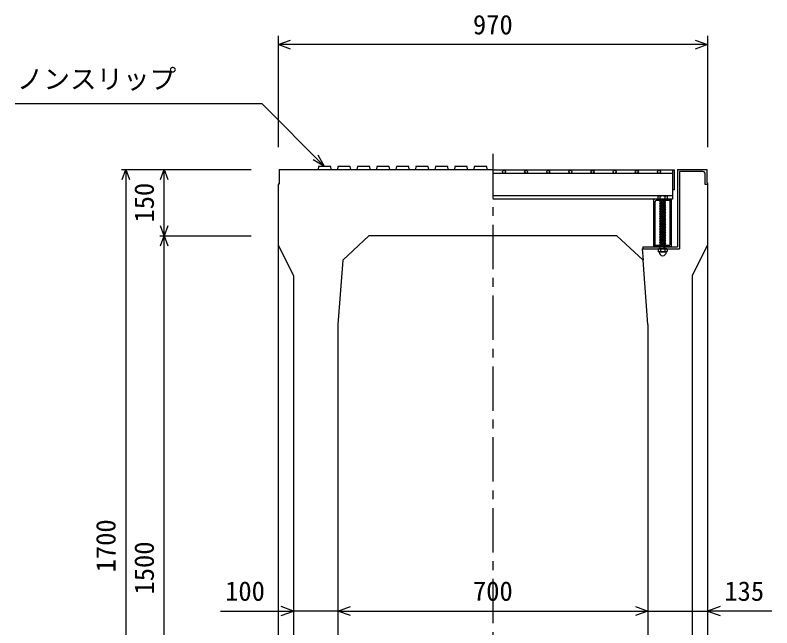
# Model space of a CAD drawing. Units: millimetres, scale not verified. Extents: x -16800 to 16800, y -5940 to 5940.
# Drawn here: x 8521 to 10230, y -1447 to -63 of the extents above; entities that cross this region are included whole.
import ezdxf
from ezdxf.enums import TextEntityAlignment as Align

# ---------------------------------------------------------------- set-up
doc = ezdxf.new("R2010")
doc.units = ezdxf.units.MM
doc.header["$LTSCALE"] = 20
doc.linetypes.add('CHAIN1', pattern=[8, 5, -1, 1, -1])
doc.linetypes.add('DOTTED', pattern=[1.75, 0.25, -1.5])
for name, color, linetype, lineweight in [('0-0_DIM', 7, 'Continuous', 25), ('0-2_HATCH', 6, 'Continuous', 25), ('0-5_OUTLINE', 3, 'Continuous', 25)]:
    doc.layers.add(name, color=color, linetype=linetype, lineweight=lineweight)
doc.styles.add('ＭＳ ゴシック', font='')
doc.styles.get('ＭＳ ゴシック').set_extended_font_data('MS Gothic')

msp = doc.modelspace()

# ---------------------------------------------------------------- linework, layer by layer
at = {"layer": '0-0_DIM'}
for p, q in [((9115, -109.92), (9115, -361.66)), ((10085, -109.92), (10085, -361.66)), ((10085, -129.92), (9115, -129.92)), ((8520.9, -262.95), (9077.79, -262.95)), ((9220, -405.16), (9077.79, -262.95)), ((9220, -405.16), (9194.02, -390.16)), ((9220, -405.16), (9205, -379.18)), ((8760.8, -411.66), (9054.13, -411.66)), ((8770.8, -411.66), (8770.8, -2111.66)), ((8857.46, -561.66), (8857.46, -411.66)), ((8847.46, -561.66), (9054.13, -561.66)), ((8857.46, -2061.66), (8857.46, -561.66)), ((8984.94, -1409.14), (9150, -1409.14)), ((9250, -1409.14), (9150, -1409.14)), ((9250, -1409.14), (9950, -1409.14)), ((9950, -1409.14), (10085, -1409.14)), ((10230.1, -1409.14), (10085, -1409.14))]:
    msp.add_line(p, q, dxfattribs=at)
at = {"layer": '0-0_DIM', "linetype": 'CHAIN1'}
msp.add_line((9600, -376.66), (9600, -2461.66), dxfattribs=at)
at = {"layer": '0-0_DIM'}
for points in [[(9143.23, -140.18), (9115.04, -129.92), (9143.23, -119.66)], [(10056.85, -119.66), (10085.04, -129.92), (10056.85, -140.18)], [(8762.59, -434.21), (8770.8, -411.66), (8779.01, -434.21)], [(8849.26, -434.21), (8857.46, -411.66), (8865.67, -434.21)], [(8865.67, -539.11), (8857.46, -561.66), (8849.26, -539.11)], [(8849.26, -584.21), (8857.46, -561.66), (8865.67, -584.21)], [(9121.81, -1419.4), (9150, -1409.14), (9121.81, -1398.88)], [(9278.19, -1419.4), (9250, -1409.14), (9278.19, -1398.88)], [(9921.81, -1398.88), (9950, -1409.14), (9921.81, -1419.4)], [(10113.19, -1398.88), (10085, -1409.14), (10113.19, -1419.4)]]:
    msp.add_lwpolyline(points, dxfattribs=at)
at = {"layer": '0-2_HATCH'}
for p, q in [((10010, -413.66), (9600, -413.66)), ((10005.5, -420.66), (9600, -420.66)), ((10005.5, -413.66), (10005.5, -478.66)), ((10010, -457.66), (10010, -413.66)), ((10017, -411.66), (10017, -586.66)), ((10021.5, -416.16), (10021.5, -591.16)), ((10075, -416.16), (10021.5, -416.16)), ((10078.5, -419.66), (10078.5, -444.66)), ((10010, -457.66), (10005.5, -457.66)), ((10078.5, -444.66), (10083, -444.66)), ((9974.32, -471.66), (9600, -471.66)), ((9975, -471.16), (9973, -472.66)), ((9973, -478.66), (9973, -472.66)), ((9973.33, -472.39), (9975, -471.16)), ((9992, -471.16), (9975, -471.16)), ((9978, -478.66), (9978, -472.66)), ((9989, -478.66), (9989, -472.66)), ((9993.67, -472.39), (9992, -471.16)), ((10005.5, -471.66), (9992.68, -471.66)), ((9994, -478.66), (9994, -472.66)), ((10005.5, -478.66), (9600, -478.66)), ((9963.5, -586.66), (9963.5, -480.66)), ((10003.5, -478.66), (9965.5, -478.66)), ((9966.7, -583.46), (9966.7, -483.86)), ((10003.5, -481.86), (9968.7, -481.86)), ((9994, -478.66), (9973, -478.66)), ((9977, -478.66), (9990, -478.66)), ((9977, -479.66), (9978, -478.66)), ((9978, -480.66), (9977, -479.66)), ((9977, -481.66), (9978, -480.66)), ((9978, -482.66), (9977, -481.66)), ((9977, -483.66), (9978, -482.66)), ((9990, -482.66), (9977, -483.66)), ((9978, -484.66), (9977, -483.66)), ((9977, -485.66), (9978, -484.66)), ((9990, -484.66), (9977, -485.66)), ((9978, -486.66), (9977, -485.66)), ((9977, -487.66), (9978, -486.66)), ((9990, -486.66), (9977, -487.66)), ((9978, -488.66), (9977, -487.66)), ((9977, -489.66), (9978, -488.66)), ((9990, -488.66), (9977, -489.66)), ((9978, -490.66), (9977, -489.66)), ((9990, -490.66), (9977, -491.66)), ((9977, -491.66), (9978, -490.66)), ((9990, -492.66), (9977, -493.66)), ((9978, -494.66), (9977, -493.66)), ((9990, -494.66), (9977, -495.66)), ((9977, -495.66), (9978, -494.66)), ((9978, -496.66), (9977, -495.66)), ((9989, -479.66), (9990, -478.66)), ((9990, -480.66), (9989, -479.66)), ((9989, -483.66), (9990, -482.66)), ((9990, -484.66), (9989, -483.66)), ((9989, -485.66), (9990, -484.66)), ((9990, -486.66), (9989, -485.66)), ((9989, -487.66), (9990, -486.66)), ((9990, -488.66), (9989, -487.66)), ((9989, -491.66), (9990, -490.66)), ((9990, -492.66), (9989, -491.66)), ((9989, -493.66), (9990, -492.66)), ((9990, -494.66), (9989, -493.66)), ((9989, -495.66), (9990, -494.66)), ((9989, -495.66), (9990, -496.66)), ((10000.3, -581.46), (10000.3, -481.86)), ((10003.5, -584.66), (10003.5, -478.66)), ((9990, -496.66), (9977, -497.66)), ((9977, -497.66), (9978, -496.66)), ((9978, -498.66), (9977, -497.66)), ((9990, -498.66), (9977, -499.66)), ((9977, -499.66), (9978, -498.66)), ((9978, -500.66), (9977, -499.66)), ((9990, -500.66), (9977, -501.66)), ((9977, -501.66), (9978, -500.66)), ((9978, -502.66), (9977, -501.66)), ((9990, -502.66), (9977, -503.66)), ((9977, -503.66), (9978, -502.66)), ((9978, -504.66), (9977, -503.66)), ((9990, -504.66), (9977, -505.66)), ((9977, -505.66), (9978, -504.66)), ((9978, -506.66), (9977, -505.66)), ((9990, -506.66), (9977, -507.66)), ((9977, -507.66), (9978, -506.66)), ((9978, -508.66), (9977, -507.66)), ((9990, -508.66), (9977, -509.66)), ((9977, -509.66), (9978, -508.66)), ((9978, -510.66), (9977, -509.66)), ((9990, -510.66), (9977, -511.66)), ((9977, -511.66), (9978, -510.66)), ((9978, -512.66), (9977, -511.66)), ((9990, -512.66), (9977, -513.66)), ((9977, -513.66), (9978, -512.66)), ((9989, -497.66), (9990, -496.66)), ((9989, -497.66), (9990, -498.66)), ((9989, -499.66), (9990, -498.66)), ((9989, -499.66), (9990, -500.66)), ((9989, -501.66), (9990, -500.66)), ((9989, -501.66), (9990, -502.66)), ((9989, -503.66), (9990, -502.66)), ((9989, -503.66), (9990, -504.66)), ((9989, -505.66), (9990, -504.66)), ((9989, -505.66), (9990, -506.66)), ((9989, -507.66), (9990, -506.66)), ((9989, -507.66), (9990, -508.66)), ((9989, -509.66), (9990, -508.66)), ((9989, -509.66), (9990, -510.66)), ((9989, -511.66), (9990, -510.66)), ((9989, -511.66), (9990, -512.66)), ((9989, -513.66), (9990, -512.66)), ((9978, -514.66), (9977, -513.66)), ((9990, -514.66), (9977, -515.66)), ((9977, -515.66), (9978, -514.66)), ((9978, -516.66), (9977, -515.66)), ((9990, -516.66), (9977, -517.66)), ((9977, -517.66), (9978, -516.66)), ((9978, -518.66), (9977, -517.66)), ((9990, -518.66), (9977, -519.66)), ((9977, -519.66), (9978, -518.66)), ((9978, -520.66), (9977, -519.66)), ((9990, -520.66), (9977, -521.66)), ((9977, -521.66), (9978, -520.66)), ((9978, -522.66), (9977, -521.66)), ((9990, -522.66), (9977, -523.66)), ((9977, -523.66), (9978, -522.66)), ((9978, -524.66), (9977, -523.66)), ((9990.01, -524.67), (9977.01, -525.67)), ((9977.01, -525.67), (9978.01, -524.67)), ((9978.01, -526.67), (9977.01, -525.67)), ((9990.01, -526.67), (9977.01, -527.67)), ((9977.01, -527.67), (9978.01, -526.67)), ((9978.01, -528.67), (9977.01, -527.67)), ((9990.01, -528.67), (9977.01, -529.67)), ((9977.01, -529.67), (9978.01, -528.67)), ((9978.01, -530.67), (9977.01, -529.67)), ((9989, -513.66), (9990, -514.66)), ((9989, -515.66), (9990, -514.66)), ((9989, -515.66), (9990, -516.66)), ((9989, -517.66), (9990, -516.66)), ((9989, -517.66), (9990, -518.66)), ((9989, -519.66), (9990, -518.66)), ((9989, -519.66), (9990, -520.66)), ((9989, -521.66), (9990, -520.66)), ((9989, -521.66), (9990, -522.66)), ((9989, -523.66), (9990, -522.66)), ((9989, -523.66), (9990.01, -524.67)), ((9989.01, -525.67), (9990.01, -524.67)), ((9989.01, -525.67), (9990.01, -526.67)), ((9989.01, -527.67), (9990.01, -526.67)), ((9989.01, -527.67), (9990.01, -528.67)), ((9989.01, -529.67), (9990.01, -528.67)), ((9989.01, -529.67), (9990.01, -530.67)), ((9990.01, -530.67), (9977.01, -531.67)), ((9977.01, -531.67), (9978.01, -530.67)), ((9978.01, -532.67), (9977.01, -531.67)), ((9990.01, -532.67), (9977.01, -533.67)), ((9977.01, -533.67), (9978.01, -532.67)), ((9978.01, -534.67), (9977.01, -533.67)), ((9990.01, -536.67), (9977.01, -537.67)), ((9977.01, -537.67), (9978.01, -536.67)), ((9978.01, -538.67), (9977.01, -537.67)), ((9990.01, -538.67), (9977.01, -539.67)), ((9977.01, -539.67), (9978.01, -538.67)), ((9978.01, -540.67), (9977.01, -539.67)), ((9990.01, -540.67), (9977.01, -541.67)), ((9977.01, -541.67), (9978.01, -540.67)), ((9978.01, -542.67), (9977.01, -541.67)), ((9990.02, -534.68), (9977.02, -535.68)), ((9977.02, -535.68), (9978.02, -534.68)), ((9978.02, -536.68), (9977.02, -535.68)), ((9990.02, -542.67), (9977.02, -543.67)), ((9977.02, -543.67), (9978.02, -542.67)), ((9978.02, -544.67), (9977.02, -543.67)), ((9990.02, -544.67), (9977.02, -545.67)), ((9977.02, -545.67), (9978.02, -544.67)), ((9978.02, -546.67), (9977.02, -545.67)), ((9990.02, -546.68), (9977.02, -547.68)), ((9977.02, -547.68), (9978.02, -546.68)), ((9989.01, -531.67), (9990.01, -530.67)), ((9989.01, -531.67), (9990.01, -532.67)), ((9989.01, -533.67), (9990.01, -532.67)), ((9989.01, -537.67), (9990.01, -536.67)), ((9989.01, -537.67), (9990.01, -538.67)), ((9989.01, -539.67), (9990.01, -538.67)), ((9989.01, -539.67), (9990.01, -540.67)), ((9989.01, -541.67), (9990.01, -540.67)), ((9989.01, -541.67), (9990.02, -542.67)), ((9989.02, -533.67), (9990.02, -534.68)), ((9989.02, -535.68), (9990.02, -534.68)), ((9989.02, -535.68), (9990.02, -536.68)), ((9989.02, -543.67), (9990.02, -542.67)), ((9989.02, -543.67), (9990.02, -544.67)), ((9989.02, -545.67), (9990.02, -544.67)), ((9989.02, -545.67), (9990.02, -546.68)), ((9989.02, -547.68), (9990.02, -546.68)), ((9978.02, -548.68), (9977.02, -547.68)), ((9990.02, -548.68), (9977.02, -549.68)), ((9977.02, -549.68), (9978.02, -548.68)), ((9978.02, -550.68), (9977.02, -549.68)), ((9990.03, -550.68), (9977.03, -551.68)), ((9977.03, -551.68), (9978.03, -550.68)), ((9978.03, -552.68), (9977.03, -551.68)), ((9990.03, -552.68), (9977.03, -553.68)), ((9977.03, -553.68), (9978.03, -552.68)), ((9978.03, -554.68), (9977.03, -553.68)), ((9990.03, -554.68), (9977.03, -555.68)), ((9977.03, -555.68), (9978.03, -554.68)), ((9978.03, -556.68), (9977.03, -555.68)), ((9990.03, -556.69), (9977.03, -557.69)), ((9977.03, -557.69), (9978.03, -556.69)), ((9978.03, -558.69), (9977.03, -557.69)), ((9990.04, -558.69), (9977.03, -559.69)), ((9977.03, -559.69), (9978.03, -558.69)), ((9978.03, -560.69), (9977.03, -559.69)), ((9990.04, -560.69), (9977.04, -561.69)), ((9977.04, -561.69), (9978.04, -560.69)), ((9978.04, -562.69), (9977.04, -561.69)), ((9990.04, -562.69), (9977.04, -563.69)), ((9977.04, -563.69), (9978.04, -562.69)), ((9978.04, -564.69), (9977.04, -563.69)), ((9989.02, -547.68), (9990.02, -548.68)), ((9989.02, -549.68), (9990.02, -548.68)), ((9989.02, -549.68), (9990.03, -550.68)), ((9989.03, -551.68), (9990.03, -550.68)), ((9989.03, -551.68), (9990.03, -552.68)), ((9989.03, -553.68), (9990.03, -552.68)), ((9989.03, -553.68), (9990.03, -554.68)), ((9989.03, -555.68), (9990.03, -554.68)), ((9989.03, -555.68), (9990.03, -556.69)), ((9989.03, -557.69), (9990.03, -556.69)), ((9989.03, -557.69), (9990.04, -558.69)), ((9989.04, -559.69), (9990.04, -558.69)), ((9989.04, -559.69), (9990.04, -560.69)), ((9989.04, -561.69), (9990.04, -560.69)), ((9989.04, -561.69), (9990.04, -562.69)), ((9989.04, -563.69), (9990.04, -562.69)), ((9989.04, -563.69), (9990.04, -564.69)), ((9990.04, -564.69), (9977.04, -565.69)), ((9977.04, -565.69), (9978.04, -564.69)), ((9978.04, -566.69), (9977.04, -565.69)), ((9990.04, -566.7), (9977.04, -567.7)), ((9977.04, -567.7), (9978.04, -566.7)), ((9978.04, -568.7), (9977.04, -567.7)), ((9990.05, -568.7), (9977.05, -569.7)), ((9977.05, -569.7), (9978.05, -568.7)), ((9978.05, -570.7), (9977.05, -569.7)), ((9990.05, -570.7), (9977.05, -571.7)), ((9977.05, -571.7), (9978.05, -570.7)), ((9978.05, -572.7), (9977.05, -571.7)), ((9990.05, -572.7), (9977.05, -573.7)), ((9977.05, -573.7), (9978.05, -572.7)), ((9978.05, -574.7), (9977.05, -573.7)), ((9990.05, -574.7), (9977.05, -575.7)), ((9977.05, -575.7), (9978.05, -574.7)), ((9978.05, -576.7), (9977.05, -575.7)), ((9990.06, -576.71), (9977.06, -577.71)), ((9977.06, -577.71), (9978.06, -576.71)), ((9978.06, -578.71), (9977.06, -577.71)), ((9990.06, -578.71), (9977.06, -579.71)), ((9977.06, -579.71), (9978.06, -578.71)), ((9978.06, -580.71), (9977.06, -579.71)), ((9990.06, -580.71), (9977.06, -581.71)), ((9977.06, -581.71), (9978.06, -580.71)), ((9989.04, -565.69), (9990.04, -564.69)), ((9989.04, -565.69), (9990.04, -566.7)), ((9989.04, -567.7), (9990.04, -566.7)), ((9989.05, -567.7), (9990.05, -568.7)), ((9989.05, -569.7), (9990.05, -568.7)), ((9989.05, -569.7), (9990.05, -570.7)), ((9989.05, -571.7), (9990.05, -570.7)), ((9989.05, -571.7), (9990.05, -572.7)), ((9989.05, -573.7), (9990.05, -572.7)), ((9989.05, -573.7), (9990.05, -574.71)), ((9989.05, -575.71), (9990.05, -574.71)), ((9989.06, -575.71), (9990.06, -576.71)), ((9989.06, -577.71), (9990.06, -576.71)), ((9989.06, -577.71), (9990.06, -578.71)), ((9989.06, -579.71), (9990.06, -578.71)), ((9989.06, -579.71), (9990.06, -580.71)), ((9989.06, -581.71), (9990.06, -580.71)), ((9937.21, -591.16), (10021.5, -591.16)), ((9937.21, -591.16), (9939.11, -616.51)), ((9939, -586.66), (9939, -591.16)), ((9939, -586.66), (10017, -586.66)), ((9998.3, -583.46), (9963.5, -583.46)), ((10001.5, -586.66), (9963.5, -586.66)), ((9974.16, -591.16), (9973.29, -591.81)), ((9973.29, -591.81), (9973.29, -596.99)), ((9974.99, -597.97), (9973.29, -596.99)), ((9992.84, -591.16), (9974.16, -591.16)), ((9974.99, -598.29), (9974.99, -597.97)), ((9992.01, -597.97), (9974.99, -597.97)), ((9978.06, -582.71), (9977.06, -581.71)), ((9990.06, -582.71), (9977.06, -583.71)), ((9977.06, -583.71), (9978.06, -582.71)), ((9978.06, -584.71), (9977.06, -583.71)), ((9977.07, -585.71), (9978.07, -584.71)), ((9978.07, -586.71), (9977.07, -585.71)), ((9977.07, -587.72), (9978.07, -586.72)), ((9978.07, -588.72), (9977.07, -587.72)), ((9977.07, -589.72), (9978.07, -588.72)), ((9978.07, -590.72), (9977.07, -589.72)), ((9977.63, -591.16), (9978.07, -590.72)), ((9978.4, -591.81), (9978.4, -596.99)), ((9988.6, -591.81), (9988.6, -596.99)), ((9989.06, -581.71), (9990.06, -582.71)), ((9989.06, -583.71), (9990.06, -582.71)), ((9989.06, -583.71), (9990.07, -584.72)), ((9989.07, -585.72), (9990.07, -584.72)), ((9989.07, -585.72), (9990.07, -586.72)), ((9989.07, -587.72), (9990.07, -586.72)), ((9989.07, -587.72), (9990.07, -588.72)), ((9989.07, -589.72), (9990.07, -588.72)), ((9989.07, -589.72), (9990.07, -590.72)), ((9989.63, -591.16), (9990.07, -590.72)), ((9992.01, -597.97), (9993.71, -596.99)), ((9992.01, -598.29), (9992.01, -597.97)), ((9992.84, -591.16), (9993.71, -591.81)), ((9993.71, -591.81), (9993.71, -596.99)), ((9992.01, -598.29), (9974.99, -598.29))]:
    msp.add_line(p, q, dxfattribs=at)
at = {"layer": '0-2_HATCH', "linetype": 'DOTTED'}
for p, q in [((9990, -478.66), (9977, -479.66)), ((9990, -480.66), (9977, -481.66)), ((9990.07, -584.71), (9977.07, -585.71)), ((9990.07, -586.72), (9977.07, -587.72)), ((9990.07, -588.72), (9977.07, -589.72)), ((9977.63, -591.16), (9989.63, -591.16)), ((9990.07, -590.72), (9984.34, -591.16))]:
    msp.add_line(p, q, dxfattribs=at)
at = {"layer": '0-2_HATCH'}
for points in [[(9235, -411.66), (9234, -405.16), (9206, -405.16), (9205, -411.66)], [(9279, -411.66), (9278, -405.16), (9250, -405.16), (9249, -411.66)], [(9323, -411.66), (9322, -405.16), (9294, -405.16), (9293, -411.66)], [(9367, -411.66), (9366, -405.16), (9338, -405.16), (9337, -411.66)], [(9411, -411.66), (9410, -405.16), (9382, -405.16), (9381, -411.66)], [(9455, -411.66), (9454, -405.16), (9426, -405.16), (9425, -411.66)], [(9499, -411.66), (9498, -405.16), (9470, -405.16), (9469, -411.66)], [(9543, -411.66), (9542, -405.16), (9514, -405.16), (9513, -411.66)], [(9587, -411.66), (9586, -405.16), (9558, -405.16), (9557, -411.66)], [(9977, -493.66), (9978, -492.66), (9977, -491.66)], [(9990, -482.66), (9989, -481.66), (9990, -480.66)], [(9990, -490.66), (9989, -489.66), (9990, -488.66)]]:
    msp.add_lwpolyline(points, dxfattribs=at)
for centre in [(9625, -417.16), (9675, -417.16), (9725, -417.16), (9775, -417.16), (9825, -417.16), (9875, -417.16), (9925, -417.16), (9975, -417.16)]:
    msp.add_circle(centre, 3.5, dxfattribs=at)
for centre, radius, start, end in [((10075, -419.66), 3.5, 0, 90), ((9975.5, -475.29), 3.62, 46.39563, 133.60437), ((9983.5, -487.29), 15.62, 69.39075, 110.60925), ((9991.5, -475.29), 3.62, 46.39563, 133.60437), ((9965.5, -480.66), 2, 90, 180), ((9968.7, -483.86), 2, 90, 180), ((9975.85, -596.51), 5.35, 61.49832, 118.50684), ((9975.85, -592.3), 5.35, 241.49843, 298.50089), ((9983.5, -611.58), 20.42, 75.52621, 104.47362), ((9983.5, -577.23), 20.42, 255.52638, 284.47374), ((9991.15, -596.51), 5.35, 61.49231, 118.50169), ((9991.15, -592.3), 5.35, 241.49989, 298.5), ((9998.3, -581.46), 2, 270, 0), ((10001.5, -584.66), 2, 270, 0), ((9983.5, -598.29), 8.19, 180, 359.99995)]:
    msp.add_arc(centre, radius, start, end, dxfattribs=at)
at = {"layer": '0-5_OUTLINE'}
for p, q in [((9117, -411.66), (9600, -411.66)), ((9117, -411.66), (9117, -444.66)), ((10085, -441.66), (10083, -441.66)), ((10085, -441.66), (10085, -2111.66)), ((9115, -444.66), (9115, -2111.66)), ((9117, -444.66), (9115, -444.66)), ((9260.89, -616.51), (9320, -561.66)), ((9880, -561.66), (9320, -561.66)), ((9939.11, -616.51), (9880, -561.66)), ((9115, -581.66), (9150, -651.66)), ((10085, -581.66), (10050, -651.66)), ((9260.89, -616.51), (9250, -761.66)), ((9950, -761.66), (9939.11, -616.51)), ((9150, -651.66), (9150, -2111.66)), ((10050, -651.66), (10050, -2111.66)), ((9250, -761.66), (9250, -2111.66)), ((9950, -761.66), (9950, -2111.66))]:
    msp.add_line(p, q, dxfattribs=at)
msp.add_lwpolyline([(10017, -411.66), (10083, -411.66), (10083, -441.66)], dxfattribs=at)

# ---------------------------------------------------------------- texts
at = {"layer": '0-0_DIM', "style": 'ＭＳ ゴシック'}
for s, p in [('970', (9555, -119.92)), ('ノンスリップ', (8524.75, -242.77)), ('100', (8995.22, -1399.14)), ('700', (9555, -1399.14)), ('135', (10122.81, -1399.14))]:
    msp.add_text(s, height=43.99, dxfattribs=at).set_placement(p, align=Align.BOTTOM_LEFT)
for s, p in [('150', (8847.46, -531.66)), ('1700', (8760.8, -1321.66)), ('1500', (8847.46, -1371.66))]:
    msp.add_text(s, height=43.99, rotation=90, dxfattribs=at).set_placement(p, align=Align.BOTTOM_LEFT)

doc.saveas('drawing.dxf')
